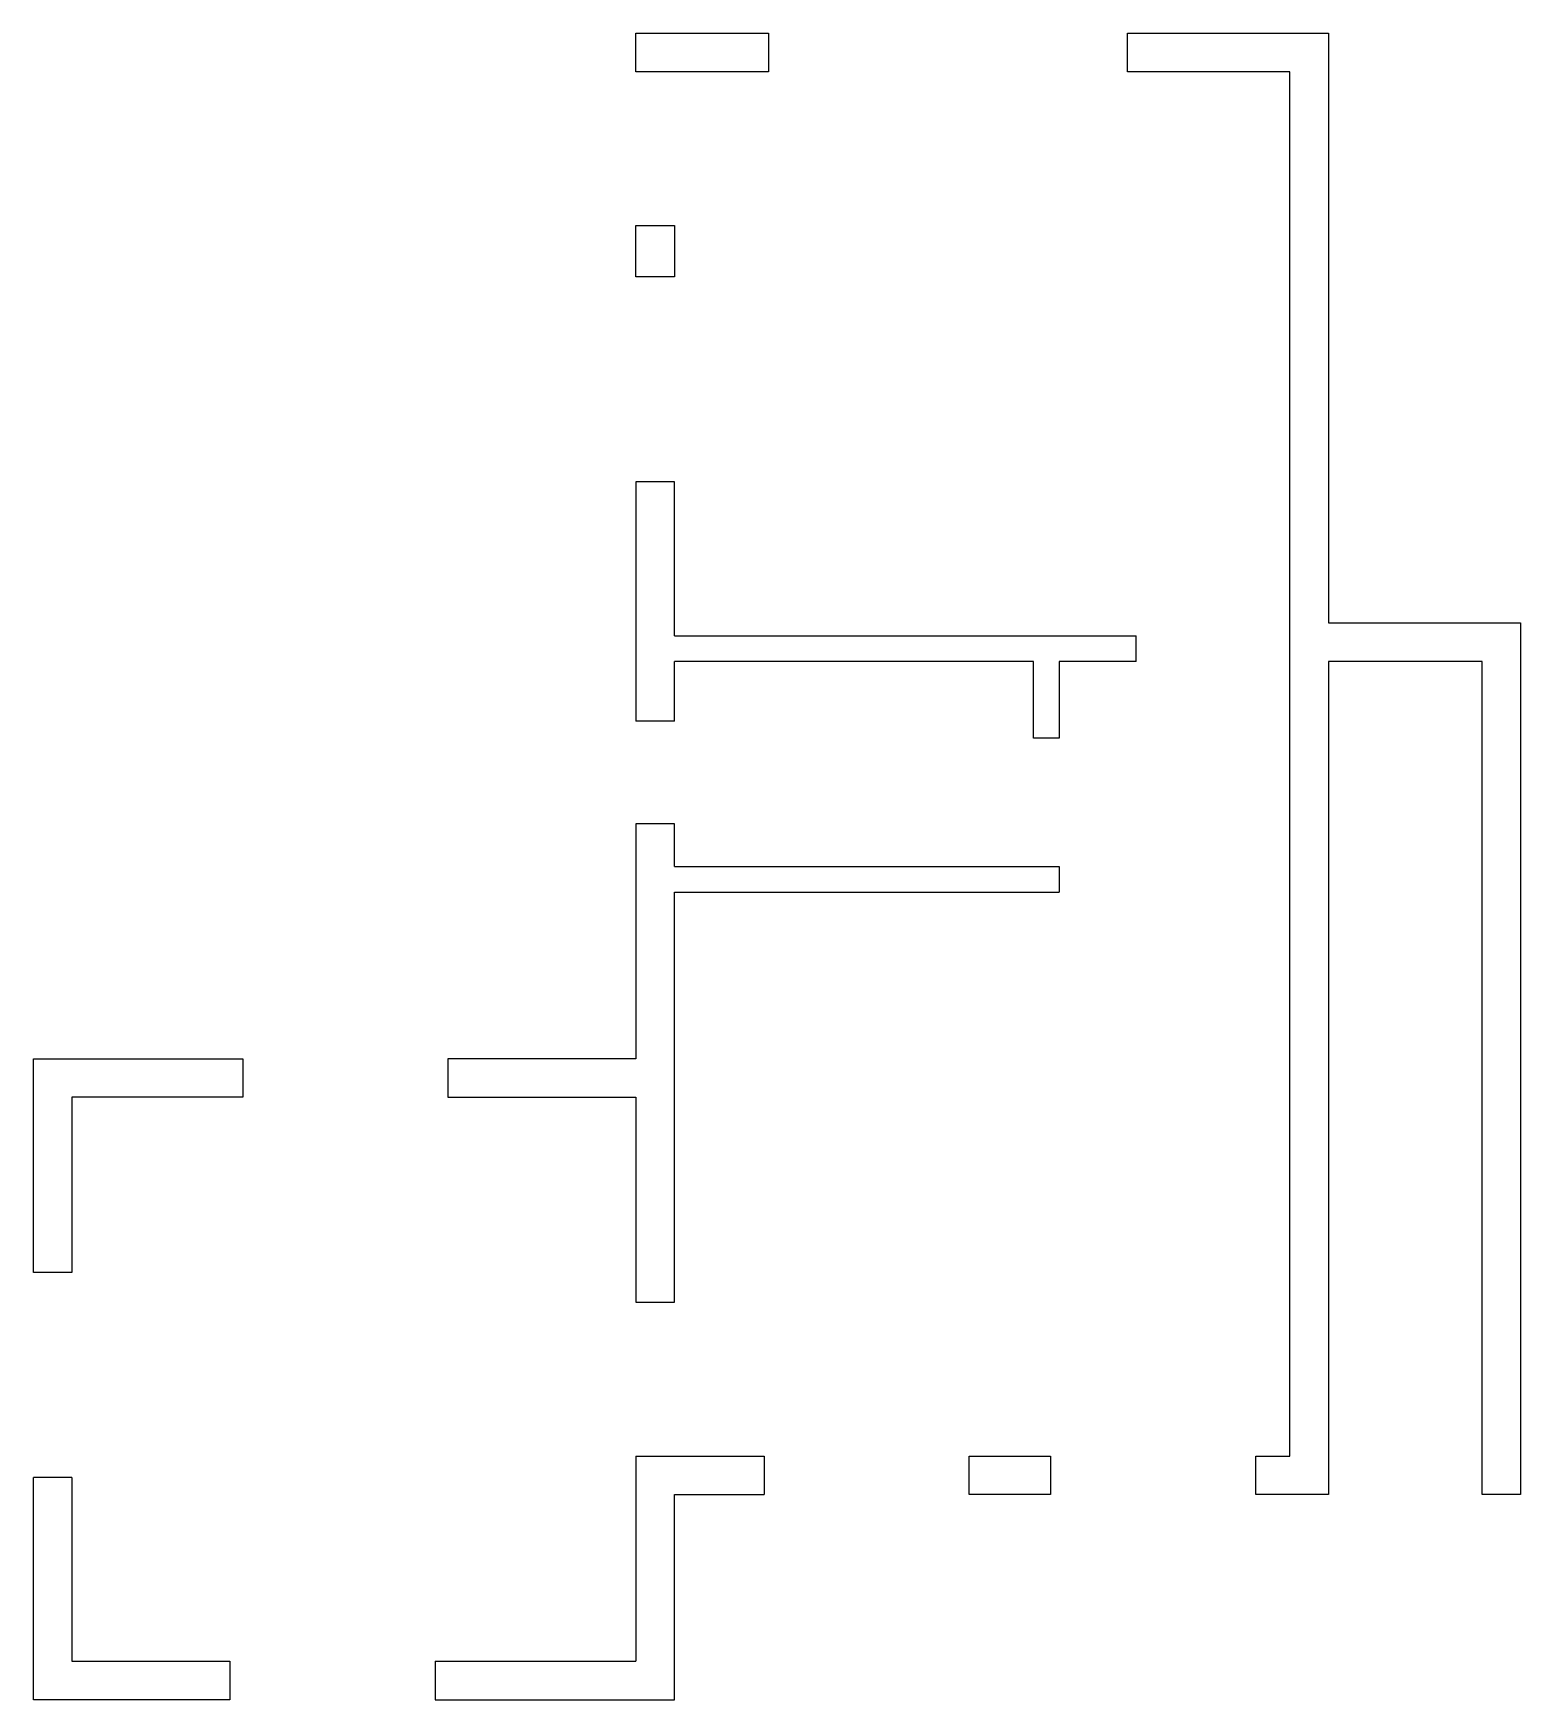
# Model space of a CAD drawing. Header units: metres. Extents: x 264 to 612, y 347 to 737.
import ezdxf

# ---------------------------------------------------------------- set-up
doc = ezdxf.new("R2010")
doc.units = ezdxf.units.M
doc.layers.add('WALL', color=7, linetype='Continuous')

msp = doc.modelspace()

# ---------------------------------------------------------------- linework, layer by layer
at = {"layer": 'WALL'}
for p, q in [((405, 728), (405, 737)), ((405, 737), (436, 737)), ((436, 737), (436, 728)), ((520, 737), (567, 737)), ((520, 728), (520, 737)), ((567, 737), (567, 599)), ((436, 728), (405, 728)), ((558, 728), (520, 728)), ((558, 404), (558, 728)), ((405, 680), (405, 692)), ((405, 692), (414, 692)), ((414, 692), (414, 680)), ((414, 680), (405, 680)), ((414, 632), (405, 632)), ((405, 632), (405, 576)), ((414, 596), (414, 632)), ((567, 599), (612, 599)), ((612, 599), (612, 395)), ((414, 596), (522, 596)), ((522, 590), (522, 596)), ((498, 590), (414, 590)), ((414, 576), (414, 590)), ((498, 572), (498, 590)), ((522, 590), (504, 590)), ((504, 590), (504, 572)), ((603, 590), (567, 590)), ((567, 590), (567, 395)), ((603, 395), (603, 590)), ((414, 576), (405, 576)), ((504, 572), (498, 572)), ((405, 552), (405, 497)), ((414, 552), (405, 552)), ((414, 542), (414, 552)), ((414, 542), (504, 542)), ((504, 542), (504, 536)), ((414, 440), (414, 536)), ((414, 536), (504, 536)), ((264, 447), (264, 497)), ((264, 497), (313, 497)), ((313, 497), (313, 488)), ((405, 497), (361, 497)), ((361, 497), (361, 488)), ((313, 488), (273, 488)), ((273, 488), (273, 447)), ((361, 488), (405, 488)), ((405, 488), (405, 440)), ((273, 447), (264, 447)), ((405, 440), (414, 440)), ((405, 404), (435, 404)), ((405, 404), (405, 356)), ((435, 404), (435, 395)), ((483, 395), (483, 404)), ((483, 404), (502, 404)), ((502, 404), (502, 395)), ((550, 395), (550, 404)), ((550, 404), (558, 404)), ((264, 347), (264, 399)), ((273, 399), (264, 399)), ((273, 399), (273, 356)), ((414, 347), (414, 395)), ((414, 395), (435, 395)), ((502, 395), (483, 395)), ((567, 395), (550, 395)), ((612, 395), (603, 395)), ((273, 356), (310, 356)), ((310, 356), (310, 347)), ((358, 356), (405, 356)), ((358, 356), (358, 347)), ((310, 347), (264, 347)), ((358, 347), (414, 347))]:
    msp.add_line(p, q, dxfattribs=at)

doc.saveas('drawing.dxf')
